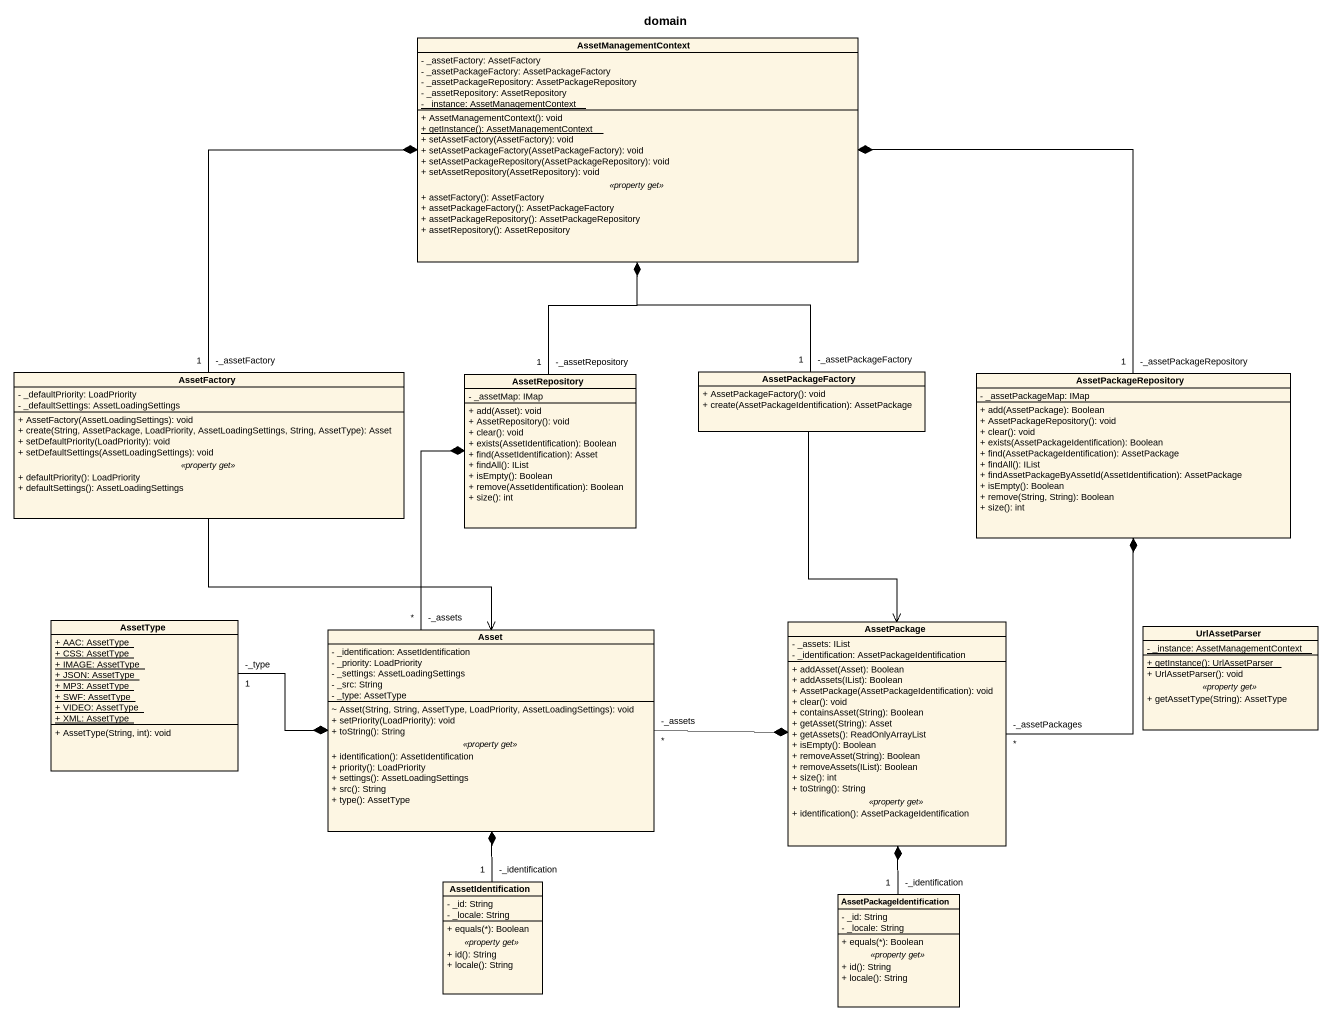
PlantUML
@startuml
title domain
hide circle
hide empty members
skinparam classAttributeIconSize 0
class AssetManagementContext {
  - _assetFactory: AssetFactory
  - _assetPackageFactory: AssetPackageFactory
  - _assetPackageRepository: AssetPackageRepository
  - _assetRepository: AssetRepository
  {static} - _instance: AssetManagementContext
  --
  + AssetManagementContext(): void
  {static} + getInstance(): AssetManagementContext
  + setAssetFactory(AssetFactory): void
  + setAssetPackageFactory(AssetPackageFactory): void
  + setAssetPackageRepository(AssetPackageRepository): void
  + setAssetRepository(AssetRepository): void
  .. <<property get>> ..
  + assetFactory(): AssetFactory
  + assetPackageFactory(): AssetPackageFactory
  + assetPackageRepository(): AssetPackageRepository
  + assetRepository(): AssetRepository
}
class AssetFactory {
  - _defaultPriority: LoadPriority
  - _defaultSettings: AssetLoadingSettings
  --
  + AssetFactory(AssetLoadingSettings): void
  + create(String, AssetPackage, LoadPriority, AssetLoadingSettings, String, AssetType): Asset
  + setDefaultPriority(LoadPriority): void
  + setDefaultSettings(AssetLoadingSettings): void
  .. <<property get>> ..
  + defaultPriority(): LoadPriority
  + defaultSettings(): AssetLoadingSettings
}
class AssetRepository {
  - _assetMap: IMap
  + add(Asset): void
  + AssetRepository(): void
  + clear(): void
  + exists(AssetIdentification): Boolean
  + find(AssetIdentification): Asset
  + findAll(): IList
  + isEmpty(): Boolean
  + remove(AssetIdentification): Boolean
  + size(): int
}
class AssetPackageFactory {
  + AssetPackageFactory(): void
  + create(AssetPackageIdentification): AssetPackage
}
class AssetPackageRepository {
  - _assetPackageMap: IMap
  + add(AssetPackage): Boolean
  + AssetPackageRepository(): void
  + clear(): void
  + exists(AssetPackageIdentification): Boolean
  + find(AssetPackageIdentification): AssetPackage
  + findAll(): IList
  + findAssetPackageByAssetId(AssetIdentification): AssetPackage
  + isEmpty(): Boolean
  + remove(String, String): Boolean
  + size(): int
}
class AssetType {
  {static} + AAC: AssetType
  {static} + CSS: AssetType
  {static} + IMAGE: AssetType
  {static} + JSON: AssetType
  {static} + MP3: AssetType
  {static} + SWF: AssetType
  {static} + VIDEO: AssetType
  {static} + XML: AssetType
  + AssetType(String, int): void
}
class AssetPackage {
  - _assets: IList
  - _identification: AssetPackageIdentification
  --
  + addAsset(Asset): Boolean
  + addAssets(IList): Boolean
  + AssetPackage(AssetPackageIdentification): void
  + clear(): void
  + containsAsset(String): Boolean
  + getAsset(String): Asset
  + getAssets(): ReadOnlyArrayList
  + isEmpty(): Boolean
  + removeAsset(String): Boolean
  + removeAssets(IList): Boolean
  + size(): int
  + toString(): String
  .. <<property get>> ..
  + identification(): AssetPackageIdentification
}
class UrlAssetParser {
  {static} - _instance: AssetManagementContext
  --
  {static} + getInstance(): UrlAssetParser
  + UrlAssetParser(): void
  .. <<property get>> ..
  + getAssetType(String): AssetType
}
class Asset {
  - _identification: AssetIdentification
  - _priority: LoadPriority
  - _settings: AssetLoadingSettings
  - _src: String
  - _type: AssetType
  --
  ~ Asset(String, String, AssetType, LoadPriority, AssetLoadingSettings): void
  + setPriority(LoadPriority): void
  + toString(): String
  .. <<property get>> ..
  + identification(): AssetIdentification
  + priority(): LoadPriority
  + settings(): AssetLoadingSettings
  + src(): String
  + type(): AssetType
}
class AssetIdentification {
  - _id: String
  - _locale: String
  --
  + equals(*): Boolean
  .. <<property get>> ..
  + id(): String
  + locale(): String
}
class AssetPackageIdentification {
  - _id: String
  - _locale: String
  --
  + equals(*): Boolean
  .. <<property get>> ..
  + id(): String
  + locale(): String
}
AssetFactory "-_assetFactory\n1" -up-* AssetManagementContext
AssetFactory --> Asset
AssetRepository "-_assetRepository\n1" -up-* AssetManagementContext
AssetPackageFactory "-_assetPackageFactory\n1" -up-* AssetManagementContext
AssetPackageFactory --> AssetPackage
AssetPackageRepository "-_assetPackageRepository\n1" -up-* AssetManagementContext
AssetType "-_type\n1" -right-* Asset
AssetPackage "-_assetPackages\n*" -up-* AssetPackageRepository
Asset "-_assets\n*" -up-* AssetRepository
Asset "-_assets\n*" -right-* AssetPackage
AssetIdentification "-_identification\n1" -up-* Asset
AssetPackageIdentification "-_identification\n1" -up-* AssetPackage
@enduml
